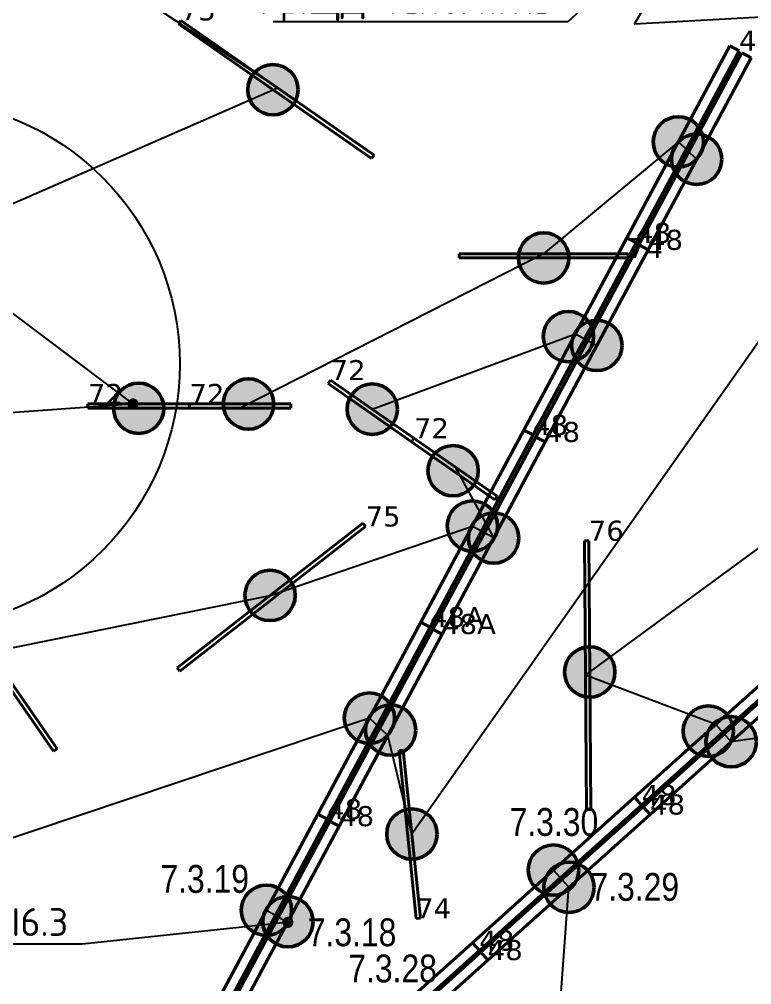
# Model space of a CAD drawing. Header units: millimetres. Extents: x -243740 to 150609, y -473655 to -165121.
# Drawn here: x 10288 to 16867, y -384563 to -375891 of the extents above; entities that cross this region are included whole.
import ezdxf
from ezdxf import colors
from ezdxf.entities.mleader import LeaderData, LeaderLine
from ezdxf.enums import TextEntityAlignment as Align
from ezdxf.math import Vec2, Vec3

# ---------------------------------------------------------------- set-up
doc = ezdxf.new("R2010")
doc.units = ezdxf.units.MM
doc.linetypes.add('Штрих', pattern=[6.35, 3.175, -3.175])
for name, color, linetype in [('_Гр.ЩД-1C.10.4.I6.3', 6, 'Continuous'), ('_Гр.ЩД-1C.10.4.I7.3', 6, 'Continuous'), ('_Гр.ЩД-1C.10.4.I7.5', 6, 'Continuous'), ('Вставка', 252, 'Continuous')]:
    doc.layers.add(name, color=color, linetype=linetype)
for name, color, linetype, lineweight in [('_освещение_dali', 3, 'Continuous', 50), ('A-ANNO-DIMS', 7, 'Continuous', 9), ('DLX_FL1_LUM 122', 1, 'Continuous', 40), ('DLX_FL1_LUM 222', 5, 'Continuous', 40), ('DLX_LUM 12', 5, 'Continuous', 40), ('DLX_LUM 14', 5, 'Continuous', 40), ('DLX_LUM 17', 5, 'Continuous', 40), ('DLX_LUM 9', 5, 'Continuous', 40), ('АР_монолит', 252, 'Continuous', 50)]:
    doc.layers.add(name, color=color, linetype=linetype, lineweight=lineweight)
doc.styles.add('GOST 2.304', font='')
doc.styles.add('ISOCPEUR', font='isocpeur.ttf')
doc.styles.get("Standard").update_dxf_attribs({"font": 'ARIALN.TTF'})
doc.styles.add('TableTextStyle', font='')
doc.styles.get('GOST 2.304').set_extended_font_data('GOST Common')
doc.styles.get('TableTextStyle').set_extended_font_data('VERDANA.TTF')
doc.linetypes.add('Truba', pattern='A,3e-05,[4,MSH_7,S=1,R=0,X=0,Y=0],-3.022072', length=3.022102)
doc.dimstyles.new('М-200', dxfattribs={"dimtxt": 400, "dimasz": 160, "dimexe": 200, "dimexo": 400, "dimgap": 50, "dimtad": 1, "dimdec": 0, "dimzin": 0, "dimdsep": 46, "dimtxsty": 'GOST 2.304', "dimblk": 'ARCHTICK', "dimcen": 180, "dimdle": 200, "dimadec": 0, "dimazin": 0, "dimtfac": 1, "dimtdec": 0, "dimtmove": 1, "dimatfit": 0, "dimfxl": 1, "dimtolj": 1, "dimtzin": 0, "dimarcsym": 0})

# ---------------------------------------------------------------- blocks, each defined once
blk = doc.blocks.new('_ArchTick')
at = {"color": 0, "linetype": 'ByBlock', "const_width": 0.15}
blk.add_lwpolyline([(-0.5, -0.5), (0.5, 0.5)], dxfattribs=at)
blk = doc.blocks.new('*D46')
at = {"layer": 'A-ANNO-DIMS', "color": 0, "lineweight": -2, "transparency": 16777216}
blk.add_arc((-165703.8, -113309.3), 107894.2, 269.999998, 325.999999, dxfattribs=at)
at = {"layer": 'Defpoints', "color": 0, "lineweight": 30, "transparency": 16777216}
for p in [(-165703.8, -113309.3), (-165703.8, -113309.3), (-75741.3, -173989.8), (-131171, -215527.9), (-165703.8, -221903.3)]:
    blk.add_point(p, dxfattribs=at)
at = {"layer": 'A-ANNO-DIMS', "color": 0, "lineweight": -2, "transparency": 16777216, "xscale": 160, "yscale": 160, "zscale": 160}
for p, rotation in [((-76255.4, -173643), 55.99999895826774), ((-165703.8, -221203.5), 179.9999981265246)]:
    blk.add_blockref('_ArchTick', p, dxfattribs=dict(at, rotation=rotation))
at = {"layer": 'A-ANNO-DIMS', "color": 0, "transparency": 16777216, "insert": (-114299.5, -207822), "char_height": 400, "attachment_point": 5, "rotation": 28.54122, "style": 'GOST 2.304'}
blk.add_mtext('\\A1;56,0%%D', dxfattribs=at)
blk = doc.blocks.new('A$Caabd1818')
at = {"layer": 'DLX_FL1_LUM 122'}
for points in [[(11776.1, 19667.1, 0), (12701.1, 21392.9, 0)], [(12701.1, 21392.9, 0), (11776.1, 19667.1, 0)], [(12701.1, 21392.9, 0), (11776.1, 19667.1, 0)], [(11776.1, 19667.1, 0), (12701.1, 21392.9, 0)], [(12784, 21348.4, 0), (11859, 19622.7, 0)], [(11859, 19622.7, 0), (12784, 21348.4, 0)], [(11859, 19622.7, 0), (12784, 21348.4, 0)], [(12784, 21348.4, 0), (11859, 19622.7, 0)], [(12701.1, 21392.9, 0), (12701.1, 21392.9, 0)], [(12701.1, 21392.9, 0), (12784, 21348.4, 0)], [(12784, 21348.4, 0), (12701.1, 21392.9, 0)], [(12701.1, 21392.9, 0), (12701.1, 21392.9, 0)], [(12784, 21348.4, 0), (12701.1, 21392.9, 0)], [(12701.1, 21392.9, 0), (12784, 21348.4, 0)], [(12784, 21348.4, 0), (12784, 21348.4, 0)], [(12784, 21348.4, 0), (12784, 21348.4, 0)], [(11883.5, 19604.4, 0), (12808.5, 21330.1, 0)], [(12808.5, 21330.1, 0), (11883.5, 19604.4, 0)], [(12808.5, 21330.1, 0), (11883.5, 19604.4, 0)], [(11883.5, 19604.4, 0), (12808.5, 21330.1, 0)], [(12891.4, 21285.7, 0), (11966.4, 19560, 0)], [(11966.4, 19560, 0), (12891.4, 21285.7, 0)], [(11966.4, 19560, 0), (12891.4, 21285.7, 0)], [(12891.4, 21285.7, 0), (11966.4, 19560, 0)], [(12808.5, 21330.1, 0), (12808.5, 21330.1, 0)], [(12808.5, 21330.1, 0), (12891.4, 21285.7, 0)], [(12891.4, 21285.7, 0), (12808.5, 21330.1, 0)], [(12808.5, 21330.1, 0), (12808.5, 21330.1, 0)], [(12891.4, 21285.7, 0), (12808.5, 21330.1, 0)], [(12808.5, 21330.1, 0), (12891.4, 21285.7, 0)], [(12891.4, 21285.7, 0), (12891.4, 21285.7, 0)], [(12891.4, 21285.7, 0), (12891.4, 21285.7, 0)], [(11859, 19622.7, 0), (11776.1, 19667.1, 0)], [(11776.1, 19667.1, 0), (11776.1, 19667.1, 0)], [(11776.1, 19667.1, 0), (11859, 19622.7, 0)], [(11776.1, 19667.1, 0), (11776.1, 19667.1, 0)], [(11776.1, 19667.1, 0), (11859, 19622.7, 0)], [(11859, 19622.7, 0), (11776.1, 19667.1, 0)], [(11859, 19622.7, 0), (11859, 19622.7, 0)], [(11859, 19622.7, 0), (11859, 19622.7, 0)], [(11966.4, 19560, 0), (11883.5, 19604.4, 0)], [(11883.5, 19604.4, 0), (11883.5, 19604.4, 0)], [(11883.5, 19604.4, 0), (11966.4, 19560, 0)], [(11883.5, 19604.4, 0), (11883.5, 19604.4, 0)], [(11883.5, 19604.4, 0), (11966.4, 19560, 0)], [(11966.4, 19560, 0), (11883.5, 19604.4, 0)], [(11966.4, 19560, 0), (11966.4, 19560, 0)], [(11966.4, 19560, 0), (11966.4, 19560, 0)], [(9001.2, 14489.9, 0), (9926.2, 16215.6, 0)], [(9926.2, 16215.6, 0), (9001.2, 14489.9, 0)], [(9926.2, 16215.6, 0), (9001.2, 14489.9, 0)], [(9001.2, 14489.9, 0), (9926.2, 16215.6, 0)], [(10009, 16171.2, 0), (9084.1, 14445.5, 0)], [(9084.1, 14445.5, 0), (10009, 16171.2, 0)], [(9084.1, 14445.5, 0), (10009, 16171.2, 0)], [(10009, 16171.2, 0), (9084.1, 14445.5, 0)], [(9108.6, 14427.1, 0), (10033.6, 16152.9, 0)], [(10033.6, 16152.9, 0), (9108.6, 14427.1, 0)], [(10033.6, 16152.9, 0), (9108.6, 14427.1, 0)], [(9108.6, 14427.1, 0), (10033.6, 16152.9, 0)], [(9926.2, 16215.6, 0), (9926.2, 16215.6, 0)], [(9926.2, 16215.6, 0), (10009, 16171.2, 0)], [(10009, 16171.2, 0), (9926.2, 16215.6, 0)], [(9926.2, 16215.6, 0), (9926.2, 16215.6, 0)], [(10009, 16171.2, 0), (9926.2, 16215.6, 0)], [(9926.2, 16215.6, 0), (10009, 16171.2, 0)], [(10009, 16171.2, 0), (10009, 16171.2, 0)], [(10009, 16171.2, 0), (10009, 16171.2, 0)], [(10033.6, 16152.9, 0), (10033.6, 16152.9, 0)], [(10033.6, 16152.9, 0), (10116.4, 16108.5, 0)], [(10116.4, 16108.5, 0), (10033.6, 16152.9, 0)], [(10033.6, 16152.9, 0), (10033.6, 16152.9, 0)], [(10116.4, 16108.5, 0), (10033.6, 16152.9, 0)], [(10033.6, 16152.9, 0), (10116.4, 16108.5, 0)], [(10116.4, 16108.5, 0), (9191.5, 14382.7, 0)], [(9191.5, 14382.7, 0), (10116.4, 16108.5, 0)], [(9191.5, 14382.7, 0), (10116.4, 16108.5, 0)], [(10116.4, 16108.5, 0), (9191.5, 14382.7, 0)], [(10116.4, 16108.5, 0), (10116.4, 16108.5, 0)], [(10116.4, 16108.5, 0), (10116.4, 16108.5, 0)], [(9084.1, 14445.5, 0), (9001.2, 14489.9, 0)], [(9001.2, 14489.9, 0), (9001.2, 14489.9, 0)], [(9001.2, 14489.9, 0), (9084.1, 14445.5, 0)], [(9001.2, 14489.9, 0), (9001.2, 14489.9, 0)], [(9001.2, 14489.9, 0), (9084.1, 14445.5, 0)], [(9084.1, 14445.5, 0), (9001.2, 14489.9, 0)], [(9084.1, 14445.5, 0), (9084.1, 14445.5, 0)], [(9084.1, 14445.5, 0), (9084.1, 14445.5, 0)], [(9191.5, 14382.7, 0), (9108.6, 14427.1, 0)], [(9108.6, 14427.1, 0), (9108.6, 14427.1, 0)], [(9108.6, 14427.1, 0), (9191.5, 14382.7, 0)], [(9108.6, 14427.1, 0), (9108.6, 14427.1, 0)], [(9108.6, 14427.1, 0), (9191.5, 14382.7, 0)], [(9191.5, 14382.7, 0), (9108.6, 14427.1, 0)], [(9191.5, 14382.7, 0), (9191.5, 14382.7, 0)], [(9191.5, 14382.7, 0), (9191.5, 14382.7, 0)]]:
    blk.add_polyline3d(points, dxfattribs=at)
at = {"layer": 'DLX_FL1_LUM 222'}
for points in [[(10851.2, 17941.4, 0), (11776.1, 19667.1, 0)], [(11776.1, 19667.1, 0), (10851.2, 17941.4, 0)], [(11776.1, 19667.1, 0), (10851.2, 17941.4, 0)], [(10851.2, 17941.4, 0), (11776.1, 19667.1, 0)], [(11859, 19622.7, 0), (10934, 17897, 0)], [(10934, 17897, 0), (11859, 19622.7, 0)], [(10934, 17897, 0), (11859, 19622.7, 0)], [(11859, 19622.7, 0), (10934, 17897, 0)], [(10958.6, 17878.6, 0), (11883.6, 19604.4, 0)], [(11883.6, 19604.4, 0), (10958.6, 17878.6, 0)], [(11883.6, 19604.4, 0), (10958.6, 17878.6, 0)], [(10958.6, 17878.6, 0), (11883.6, 19604.4, 0)], [(11776.1, 19667.1, 0), (11776.1, 19667.1, 0)], [(11776.1, 19667.1, 0), (11859, 19622.7, 0)], [(11859, 19622.7, 0), (11776.1, 19667.1, 0)], [(11776.1, 19667.1, 0), (11776.1, 19667.1, 0)], [(11859, 19622.7, 0), (11776.1, 19667.1, 0)], [(11776.1, 19667.1, 0), (11859, 19622.7, 0)], [(11859, 19622.7, 0), (11859, 19622.7, 0)], [(11859, 19622.7, 0), (11859, 19622.7, 0)], [(11883.6, 19604.4, 0), (11883.6, 19604.4, 0)], [(11883.6, 19604.4, 0), (11966.4, 19560, 0)], [(11966.4, 19560, 0), (11883.6, 19604.4, 0)], [(11883.6, 19604.4, 0), (11883.6, 19604.4, 0)], [(11966.4, 19560, 0), (11883.6, 19604.4, 0)], [(11883.6, 19604.4, 0), (11966.4, 19560, 0)], [(11966.4, 19560, 0), (11041.4, 17834.2, 0)], [(11041.4, 17834.2, 0), (11966.4, 19560, 0)], [(11041.4, 17834.2, 0), (11966.4, 19560, 0)], [(11966.4, 19560, 0), (11041.4, 17834.2, 0)], [(11966.4, 19560, 0), (11966.4, 19560, 0)], [(11966.4, 19560, 0), (11966.4, 19560, 0)], [(9926.2, 16215.6, 0), (10851.1, 17941.4, 0)], [(10851.1, 17941.4, 0), (9926.2, 16215.6, 0)], [(10851.1, 17941.4, 0), (9926.2, 16215.6, 0)], [(9926.2, 16215.6, 0), (10851.1, 17941.4, 0)], [(10934, 17897, 0), (10009, 16171.2, 0)], [(10009, 16171.2, 0), (10934, 17897, 0)], [(10009, 16171.2, 0), (10934, 17897, 0)], [(10934, 17897, 0), (10009, 16171.2, 0)], [(10033.6, 16152.9, 0), (10958.6, 17878.6, 0)], [(10958.6, 17878.6, 0), (10033.6, 16152.9, 0)], [(10958.6, 17878.6, 0), (10033.6, 16152.9, 0)], [(10033.6, 16152.9, 0), (10958.6, 17878.6, 0)], [(10851.1, 17941.4, 0), (10851.1, 17941.4, 0)], [(10851.1, 17941.4, 0), (10934, 17897, 0)], [(10934, 17897, 0), (10851.1, 17941.4, 0)], [(10851.1, 17941.4, 0), (10851.1, 17941.4, 0)], [(10934, 17897, 0), (10851.1, 17941.4, 0)], [(10851.1, 17941.4, 0), (10934, 17897, 0)], [(10934, 17897, 0), (10851.2, 17941.4, 0)], [(10851.2, 17941.4, 0), (10851.2, 17941.4, 0)], [(10851.2, 17941.4, 0), (10934, 17897, 0)], [(10851.2, 17941.4, 0), (10851.2, 17941.4, 0)], [(10851.2, 17941.4, 0), (10934, 17897, 0)], [(10934, 17897, 0), (10851.2, 17941.4, 0)], [(10934, 17897, 0), (10934, 17897, 0)], [(10934, 17897, 0), (10934, 17897, 0)], [(10934, 17897, 0), (10934, 17897, 0)], [(10934, 17897, 0), (10934, 17897, 0)], [(10958.6, 17878.6, 0), (10958.6, 17878.6, 0)], [(10958.6, 17878.6, 0), (11041.4, 17834.2, 0)], [(11041.4, 17834.2, 0), (10958.6, 17878.6, 0)], [(10958.6, 17878.6, 0), (10958.6, 17878.6, 0)], [(11041.4, 17834.2, 0), (10958.6, 17878.6, 0)], [(10958.6, 17878.6, 0), (11041.4, 17834.2, 0)], [(11041.4, 17834.2, 0), (10958.6, 17878.6, 0)], [(10958.6, 17878.6, 0), (10958.6, 17878.6, 0)], [(10958.6, 17878.6, 0), (11041.4, 17834.2, 0)], [(10958.6, 17878.6, 0), (10958.6, 17878.6, 0)], [(10958.6, 17878.6, 0), (11041.4, 17834.2, 0)], [(11041.4, 17834.2, 0), (10958.6, 17878.6, 0)], [(11041.4, 17834.2, 0), (10116.4, 16108.5, 0)], [(10116.4, 16108.5, 0), (11041.4, 17834.2, 0)], [(10116.4, 16108.5, 0), (11041.4, 17834.2, 0)], [(11041.4, 17834.2, 0), (10116.4, 16108.5, 0)], [(11041.4, 17834.2, 0), (11041.4, 17834.2, 0)], [(11041.4, 17834.2, 0), (11041.4, 17834.2, 0)], [(11041.4, 17834.2, 0), (11041.4, 17834.2, 0)], [(11041.4, 17834.2, 0), (11041.4, 17834.2, 0)], [(10009, 16171.2, 0), (9926.2, 16215.6, 0)], [(9926.2, 16215.6, 0), (9926.2, 16215.6, 0)], [(9926.2, 16215.6, 0), (10009, 16171.2, 0)], [(9926.2, 16215.6, 0), (9926.2, 16215.6, 0)], [(9926.2, 16215.6, 0), (10009, 16171.2, 0)], [(10009, 16171.2, 0), (9926.2, 16215.6, 0)], [(10009, 16171.2, 0), (10009, 16171.2, 0)], [(10009, 16171.2, 0), (10009, 16171.2, 0)], [(10116.4, 16108.5, 0), (10033.6, 16152.9, 0)], [(10033.6, 16152.9, 0), (10033.6, 16152.9, 0)], [(10033.6, 16152.9, 0), (10116.4, 16108.5, 0)], [(10033.6, 16152.9, 0), (10033.6, 16152.9, 0)], [(10033.6, 16152.9, 0), (10116.4, 16108.5, 0)], [(10116.4, 16108.5, 0), (10033.6, 16152.9, 0)], [(10116.4, 16108.5, 0), (10116.4, 16108.5, 0)], [(10116.4, 16108.5, 0), (10116.4, 16108.5, 0)], [(11845.7, 14642.4, 0), (13303.2, 15949.8, 0)], [(13303.2, 15949.8, 0), (11845.7, 14642.4, 0)], [(13303.2, 15949.8, 0), (11845.7, 14642.4, 0)], [(11845.7, 14642.4, 0), (13303.2, 15949.8, 0)], [(13366, 15879.8, 0), (11908.5, 14572.4, 0)], [(11908.5, 14572.4, 0), (13366, 15879.8, 0)], [(11908.5, 14572.4, 0), (13366, 15879.8, 0)], [(13366, 15879.8, 0), (11908.5, 14572.4, 0)], [(11921.3, 14557, 0), (13378.8, 15864.4, 0)], [(13378.8, 15864.4, 0), (11921.3, 14557, 0)], [(13378.8, 15864.4, 0), (11921.3, 14557, 0)], [(11921.3, 14557, 0), (13378.8, 15864.4, 0)], [(13441.5, 15794.4, 0), (11984, 14487, 0)], [(11984, 14487, 0), (13441.5, 15794.4, 0)], [(11984, 14487, 0), (13441.5, 15794.4, 0)], [(13441.5, 15794.4, 0), (11984, 14487, 0)], [(10388.2, 13334.9, 0), (11845.7, 14642.3, 0)], [(11845.7, 14642.3, 0), (10388.2, 13334.9, 0)], [(11845.7, 14642.3, 0), (10388.2, 13334.9, 0)], [(10388.2, 13334.9, 0), (11845.7, 14642.3, 0)], [(11908.5, 14572.4, 0), (10451, 13264.9, 0)], [(10451, 13264.9, 0), (11908.5, 14572.4, 0)], [(10451, 13264.9, 0), (11908.5, 14572.4, 0)], [(11908.5, 14572.4, 0), (10451, 13264.9, 0)], [(11845.7, 14642.4, 0), (11845.7, 14642.4, 0)], [(11908.5, 14572.4, 0), (11845.7, 14642.4, 0)], [(11845.7, 14642.4, 0), (11845.7, 14642.4, 0)], [(11845.7, 14642.4, 0), (11908.5, 14572.4, 0)], [(11845.7, 14642.4, 0), (11908.5, 14572.4, 0)], [(11908.5, 14572.4, 0), (11845.7, 14642.4, 0)], [(11845.7, 14642.3, 0), (11845.7, 14642.3, 0)], [(11845.7, 14642.3, 0), (11908.5, 14572.4, 0)], [(11908.5, 14572.4, 0), (11845.7, 14642.3, 0)], [(11845.7, 14642.3, 0), (11845.7, 14642.3, 0)], [(11908.5, 14572.4, 0), (11845.7, 14642.3, 0)], [(11845.7, 14642.3, 0), (11908.5, 14572.4, 0)], [(11908.5, 14572.4, 0), (11908.5, 14572.4, 0)], [(11908.5, 14572.4, 0), (11908.5, 14572.4, 0)], [(11908.5, 14572.4, 0), (11908.5, 14572.4, 0)], [(11908.5, 14572.4, 0), (11908.5, 14572.4, 0)], [(8076.2, 12764.2, 0), (9001.2, 14489.9, 0)], [(9001.2, 14489.9, 0), (8076.2, 12764.2, 0)], [(9001.2, 14489.9, 0), (8076.2, 12764.2, 0)], [(8076.2, 12764.2, 0), (9001.2, 14489.9, 0)], [(9001.2, 14489.9, 0), (9001.2, 14489.9, 0)], [(9001.2, 14489.9, 0), (9084.1, 14445.5, 0)], [(9084.1, 14445.5, 0), (9001.2, 14489.9, 0)], [(9001.2, 14489.9, 0), (9001.2, 14489.9, 0)], [(9084.1, 14445.5, 0), (9001.2, 14489.9, 0)], [(9001.2, 14489.9, 0), (9084.1, 14445.5, 0)], [(10463.7, 13249.5, 0), (11921.3, 14557, 0)], [(11921.3, 14557, 0), (10463.7, 13249.5, 0)], [(11921.3, 14557, 0), (10463.7, 13249.5, 0)], [(10463.7, 13249.5, 0), (11921.3, 14557, 0)], [(11984, 14487, 0), (10526.5, 13179.6, 0)], [(10526.5, 13179.6, 0), (11984, 14487, 0)], [(10526.5, 13179.6, 0), (11984, 14487, 0)], [(11984, 14487, 0), (10526.5, 13179.6, 0)], [(11921.3, 14557, 0), (11921.3, 14557, 0)], [(11984, 14487, 0), (11921.3, 14557, 0)], [(11921.3, 14557, 0), (11921.3, 14557, 0)], [(11921.3, 14557, 0), (11984, 14487, 0)], [(11921.3, 14557, 0), (11984, 14487, 0)], [(11984, 14487, 0), (11921.3, 14557, 0)], [(11921.3, 14557, 0), (11921.3, 14557, 0)], [(11921.3, 14557, 0), (11984, 14487, 0)], [(11984, 14487, 0), (11921.3, 14557, 0)], [(11921.3, 14557, 0), (11921.3, 14557, 0)], [(11984, 14487, 0), (11921.3, 14557, 0)], [(11921.3, 14557, 0), (11984, 14487, 0)], [(11984, 14487, 0), (11984, 14487, 0)], [(11984, 14487, 0), (11984, 14487, 0)], [(11984, 14487, 0), (11984, 14487, 0)], [(11984, 14487, 0), (11984, 14487, 0)], [(9084.1, 14445.5, 0), (8159.1, 12719.8, 0)], [(8159.1, 12719.8, 0), (9084.1, 14445.5, 0)], [(8159.1, 12719.8, 0), (9084.1, 14445.5, 0)], [(9084.1, 14445.5, 0), (8159.1, 12719.8, 0)], [(8183.6, 12701.4, 0), (9108.6, 14427.1, 0)], [(9108.6, 14427.1, 0), (8183.6, 12701.4, 0)], [(9108.6, 14427.1, 0), (8183.6, 12701.4, 0)], [(8183.6, 12701.4, 0), (9108.6, 14427.1, 0)], [(9084.1, 14445.5, 0), (9084.1, 14445.5, 0)], [(9084.1, 14445.5, 0), (9084.1, 14445.5, 0)], [(9108.6, 14427.1, 0), (9108.6, 14427.1, 0)], [(9108.6, 14427.1, 0), (9191.5, 14382.7, 0)], [(9191.5, 14382.7, 0), (9108.6, 14427.1, 0)], [(9108.6, 14427.1, 0), (9108.6, 14427.1, 0)], [(9191.5, 14382.7, 0), (9108.6, 14427.1, 0)], [(9108.6, 14427.1, 0), (9191.5, 14382.7, 0)], [(9191.5, 14382.7, 0), (8266.5, 12657, 0)], [(8266.5, 12657, 0), (9191.5, 14382.7, 0)], [(8266.5, 12657, 0), (9191.5, 14382.7, 0)], [(9191.5, 14382.7, 0), (8266.5, 12657, 0)], [(9191.5, 14382.7, 0), (9191.5, 14382.7, 0)], [(9191.5, 14382.7, 0), (9191.5, 14382.7, 0)], [(8930.7, 12027.5, 0), (10388.2, 13334.9, 0)], [(10388.2, 13334.9, 0), (8930.7, 12027.5, 0)], [(10388.2, 13334.9, 0), (8930.7, 12027.5, 0)], [(8930.7, 12027.5, 0), (10388.2, 13334.9, 0)], [(10388.2, 13334.9, 0), (10388.2, 13334.9, 0)], [(10451, 13264.9, 0), (10388.2, 13334.9, 0)], [(10388.2, 13334.9, 0), (10388.2, 13334.9, 0)], [(10388.2, 13334.9, 0), (10451, 13264.9, 0)], [(10388.2, 13334.9, 0), (10451, 13264.9, 0)], [(10451, 13264.9, 0), (10388.2, 13334.9, 0)], [(10388.2, 13334.9, 0), (10388.2, 13334.9, 0)], [(10388.2, 13334.9, 0), (10451, 13264.9, 0)], [(10451, 13264.9, 0), (10388.2, 13334.9, 0)], [(10388.2, 13334.9, 0), (10388.2, 13334.9, 0)], [(10451, 13264.9, 0), (10388.2, 13334.9, 0)], [(10388.2, 13334.9, 0), (10451, 13264.9, 0)], [(10451, 13264.9, 0), (8993.5, 11957.5, 0)], [(8993.5, 11957.5, 0), (10451, 13264.9, 0)], [(8993.5, 11957.5, 0), (10451, 13264.9, 0)], [(10451, 13264.9, 0), (8993.5, 11957.5, 0)], [(9006.2, 11942.1, 0), (10463.7, 13249.5, 0)], [(10463.7, 13249.5, 0), (9006.2, 11942.1, 0)], [(10463.7, 13249.5, 0), (9006.2, 11942.1, 0)], [(9006.2, 11942.1, 0), (10463.7, 13249.5, 0)], [(10451, 13264.9, 0), (10451, 13264.9, 0)], [(10451, 13264.9, 0), (10451, 13264.9, 0)], [(10451, 13264.9, 0), (10451, 13264.9, 0)], [(10451, 13264.9, 0), (10451, 13264.9, 0)], [(10463.7, 13249.5, 0), (10463.7, 13249.5, 0)], [(10526.5, 13179.6, 0), (10463.7, 13249.5, 0)], [(10463.7, 13249.5, 0), (10463.7, 13249.5, 0)], [(10463.7, 13249.5, 0), (10526.5, 13179.6, 0)], [(10463.7, 13249.5, 0), (10526.5, 13179.6, 0)], [(10526.5, 13179.6, 0), (10463.7, 13249.5, 0)], [(10463.7, 13249.5, 0), (10463.7, 13249.5, 0)], [(10463.7, 13249.5, 0), (10526.5, 13179.5, 0)], [(10526.5, 13179.5, 0), (10463.7, 13249.5, 0)], [(10463.7, 13249.5, 0), (10463.7, 13249.5, 0)], [(10526.5, 13179.5, 0), (10463.7, 13249.5, 0)], [(10463.7, 13249.5, 0), (10526.5, 13179.5, 0)], [(10526.5, 13179.5, 0), (9069, 11872.1, 0)], [(9069, 11872.1, 0), (10526.5, 13179.5, 0)], [(9069, 11872.1, 0), (10526.5, 13179.5, 0)], [(10526.5, 13179.5, 0), (9069, 11872.1, 0)], [(10526.5, 13179.6, 0), (10526.5, 13179.6, 0)], [(10526.5, 13179.6, 0), (10526.5, 13179.6, 0)], [(10526.5, 13179.5, 0), (10526.5, 13179.5, 0)], [(10526.5, 13179.5, 0), (10526.5, 13179.5, 0)]]:
    blk.add_polyline3d(points, dxfattribs=at)
at = {"layer": 'DLX_LUM 12'}
for points in [[(10270.6, 19525.7, 0), (11786.6, 19525.7, 0)], [(11786.6, 19525.7, 0), (10270.6, 19525.7, 0)], [(10270.6, 19525.7, 0), (10270.6, 19525.7, 0)], [(10270.6, 19487.7, 0), (10270.6, 19525.7, 0)], [(10270.6, 19525.7, 0), (10270.6, 19525.7, 0)], [(10270.6, 19525.7, 0), (10270.6, 19487.7, 0)], [(11786.6, 19525.7, 0), (10270.6, 19525.7, 0)], [(10270.6, 19525.7, 0), (10270.6, 19487.7, 0)], [(10270.6, 19525.7, 0), (11786.6, 19525.7, 0)], [(10270.6, 19487.7, 0), (10270.6, 19525.7, 0)], [(11786.6, 19525.7, 0), (11786.6, 19525.7, 0)], [(11786.6, 19525.7, 0), (11786.6, 19487.7, 0)], [(11786.6, 19487.7, 0), (11786.6, 19525.7, 0)], [(11786.6, 19525.7, 0), (11786.6, 19525.7, 0)], [(11786.6, 19487.7, 0), (11786.6, 19525.7, 0)], [(11786.6, 19525.7, 0), (11786.6, 19487.7, 0)], [(11786.6, 19487.7, 0), (10270.6, 19487.7, 0)], [(10270.6, 19487.7, 0), (10270.6, 19487.7, 0)], [(10270.6, 19487.7, 0), (11786.6, 19487.7, 0)], [(10270.6, 19487.7, 0), (10270.6, 19487.7, 0)], [(10270.6, 19487.7, 0), (11786.6, 19487.7, 0)], [(11786.6, 19487.7, 0), (10270.6, 19487.7, 0)], [(11786.6, 19487.7, 0), (11786.6, 19487.7, 0)], [(11786.6, 19487.7, 0), (11786.6, 19487.7, 0)], [(9730.2, 15061.9, 0), (9768, 15065.8, 0)], [(9768, 15065.8, 0), (9730.2, 15061.9, 0)], [(9768, 15065.8, 0), (9730.2, 15061.9, 0)], [(9730.2, 15061.9, 0), (9768, 15065.8, 0)], [(9883.7, 13553.7, 0), (9730.2, 15061.9, 0)], [(9730.2, 15061.9, 0), (9730.2, 15061.9, 0)], [(9730.2, 15061.9, 0), (9883.7, 13553.7, 0)], [(9730.2, 15061.9, 0), (9730.2, 15061.9, 0)], [(9730.2, 15061.9, 0), (9883.7, 13553.7, 0)], [(9883.7, 13553.7, 0), (9730.2, 15061.9, 0)], [(9768, 15065.8, 0), (9921.5, 13557.5, 0)], [(9921.5, 13557.5, 0), (9768, 15065.8, 0)], [(9768, 15065.8, 0), (9768, 15065.8, 0)], [(9768, 15065.8, 0), (9768, 15065.8, 0)], [(9921.5, 13557.5, 0), (9768, 15065.8, 0)], [(9768, 15065.8, 0), (9921.5, 13557.5, 0)], [(9921.5, 13557.5, 0), (9883.7, 13553.7, 0)], [(9883.7, 13553.7, 0), (9921.5, 13557.5, 0)], [(9883.7, 13553.7, 0), (9921.5, 13557.5, 0)], [(9921.5, 13557.5, 0), (9883.7, 13553.7, 0)], [(9883.7, 13553.7, 0), (9883.7, 13553.7, 0)], [(9883.7, 13553.7, 0), (9883.7, 13553.7, 0)], [(9921.5, 13557.5, 0), (9921.5, 13557.5, 0)], [(9921.5, 13557.5, 0), (9921.5, 13557.5, 0)]]:
    blk.add_polyline3d(points, dxfattribs=at)
at = {"layer": 'DLX_LUM 14'}
for points in [[(11395.8, 16946.9, 0), (11433.8, 16947.2, 0)], [(11433.8, 16947.2, 0), (11395.8, 16946.9, 0)], [(11433.8, 16947.2, 0), (11395.8, 16946.9, 0)], [(11395.8, 16946.9, 0), (11433.8, 16947.2, 0)], [(11414.8, 14532.9, 0), (11395.8, 16946.9, 0)], [(11395.8, 16946.9, 0), (11395.8, 16946.9, 0)], [(11395.8, 16946.9, 0), (11414.8, 14532.9, 0)], [(11395.8, 16946.9, 0), (11395.8, 16946.9, 0)], [(11395.8, 16946.9, 0), (11414.8, 14532.9, 0)], [(11414.8, 14532.9, 0), (11395.8, 16946.9, 0)], [(11433.8, 16947.2, 0), (11433.8, 16947.2, 0)], [(11433.8, 16947.2, 0), (11452.8, 14533.2, 0)], [(11452.8, 14533.2, 0), (11433.8, 16947.2, 0)], [(11433.8, 16947.2, 0), (11433.8, 16947.2, 0)], [(11452.8, 14533.2, 0), (11433.8, 16947.2, 0)], [(11433.8, 16947.2, 0), (11452.8, 14533.2, 0)], [(11452.8, 14533.2, 0), (11414.8, 14532.9, 0)], [(11414.8, 14532.9, 0), (11452.8, 14533.2, 0)], [(11414.8, 14532.9, 0), (11452.8, 14533.2, 0)], [(11452.8, 14533.2, 0), (11414.8, 14532.9, 0)], [(11414.8, 14532.9, 0), (11414.8, 14532.9, 0)], [(11414.8, 14532.9, 0), (11414.8, 14532.9, 0)], [(11452.8, 14533.2, 0), (11452.8, 14533.2, 0)], [(11452.8, 14533.2, 0), (11452.8, 14533.2, 0)]]:
    blk.add_polyline3d(points, dxfattribs=at)
at = {"layer": 'DLX_LUM 17'}
for points in [[(7747.7, 21590.3, 0), (7769.4, 21621.5, 0)], [(7769.4, 21621.5, 0), (7747.7, 21590.3, 0)], [(7769.4, 21621.5, 0), (7747.7, 21590.3, 0)], [(7747.7, 21590.3, 0), (7769.4, 21621.5, 0)], [(7769.4, 21621.5, 0), (7769.4, 21621.5, 0)], [(7769.4, 21621.5, 0), (9504.9, 20410.9, 0)], [(9504.9, 20410.9, 0), (7769.4, 21621.5, 0)], [(7769.4, 21621.5, 0), (7769.4, 21621.5, 0)], [(9504.9, 20410.9, 0), (7769.4, 21621.5, 0)], [(7769.4, 21621.5, 0), (9504.9, 20410.9, 0)], [(9483.2, 20379.8, 0), (7747.7, 21590.3, 0)], [(7747.7, 21590.3, 0), (7747.7, 21590.3, 0)], [(7747.7, 21590.3, 0), (9483.2, 20379.8, 0)], [(7747.7, 21590.3, 0), (7747.7, 21590.3, 0)], [(7747.7, 21590.3, 0), (9483.2, 20379.8, 0)], [(9483.2, 20379.8, 0), (7747.7, 21590.3, 0)], [(9504.9, 20410.9, 0), (9483.2, 20379.8, 0)], [(9483.2, 20379.8, 0), (9504.9, 20410.9, 0)], [(9483.2, 20379.8, 0), (9504.9, 20410.9, 0)], [(9504.9, 20410.9, 0), (9483.2, 20379.8, 0)], [(9504.9, 20410.9, 0), (9504.9, 20410.9, 0)], [(9504.9, 20410.9, 0), (9504.9, 20410.9, 0)], [(9483.2, 20379.8, 0), (9483.2, 20379.8, 0)], [(9483.2, 20379.8, 0), (9483.2, 20379.8, 0)], [(7735.8, 15805.5, 0), (9405.8, 17104.9, 0)], [(9405.8, 17104.9, 0), (7735.8, 15805.5, 0)], [(9405.8, 17104.9, 0), (7735.8, 15805.5, 0)], [(7735.8, 15805.5, 0), (9405.8, 17104.9, 0)], [(9405.8, 17104.9, 0), (9405.8, 17104.9, 0)], [(9405.8, 17104.9, 0), (9429.1, 17075, 0)], [(9429.1, 17075, 0), (9405.8, 17104.9, 0)], [(9405.8, 17104.9, 0), (9405.8, 17104.9, 0)], [(9429.1, 17075, 0), (9405.8, 17104.9, 0)], [(9405.8, 17104.9, 0), (9429.1, 17075, 0)], [(9429.1, 17075, 0), (7759.1, 15775.5, 0)], [(7759.1, 15775.5, 0), (9429.1, 17075, 0)], [(7759.1, 15775.5, 0), (9429.1, 17075, 0)], [(9429.1, 17075, 0), (7759.1, 15775.5, 0)], [(9429.1, 17075, 0), (9429.1, 17075, 0)], [(9429.1, 17075, 0), (9429.1, 17075, 0)], [(6626.5, 15055.6, 0), (5421.1, 16794.7, 0)], [(5421.1, 16794.7, 0), (6626.5, 15055.6, 0)], [(5421.1, 16794.7, 0), (6626.5, 15055.6, 0)], [(6626.5, 15055.6, 0), (5421.1, 16794.7, 0)], [(5452.3, 16816.3, 0), (6657.7, 15077.2, 0)], [(6657.7, 15077.2, 0), (5452.3, 16816.3, 0)], [(6657.7, 15077.2, 0), (5452.3, 16816.3, 0)], [(5452.3, 16816.3, 0), (6657.7, 15077.2, 0)], [(7735.8, 15805.5, 0), (7735.8, 15805.5, 0)], [(7759.1, 15775.5, 0), (7735.8, 15805.5, 0)], [(7735.8, 15805.5, 0), (7735.8, 15805.5, 0)], [(7735.8, 15805.5, 0), (7759.1, 15775.5, 0)], [(7735.8, 15805.5, 0), (7759.1, 15775.5, 0)], [(7759.1, 15775.5, 0), (7735.8, 15805.5, 0)], [(7759.1, 15775.5, 0), (7759.1, 15775.5, 0)], [(7759.1, 15775.5, 0), (7759.1, 15775.5, 0)], [(6657.7, 15077.2, 0), (6626.5, 15055.6, 0)], [(6626.5, 15055.6, 0), (6657.7, 15077.2, 0)], [(6626.5, 15055.6, 0), (6657.7, 15077.2, 0)], [(6657.7, 15077.2, 0), (6626.5, 15055.6, 0)], [(6626.5, 15055.6, 0), (6626.5, 15055.6, 0)], [(6626.5, 15055.6, 0), (6626.5, 15055.6, 0)], [(6657.7, 15077.2, 0), (6657.7, 15077.2, 0)], [(6657.7, 15077.2, 0), (6657.7, 15077.2, 0)]]:
    blk.add_polyline3d(points, dxfattribs=at)
at = {"layer": 'DLX_LUM 9'}
for points in [[(9093.1, 18358.4, 0), (9114.9, 18389.5, 0)], [(9114.9, 18389.5, 0), (9093.1, 18358.4, 0)], [(9114.9, 18389.5, 0), (9093.1, 18358.4, 0)], [(9093.1, 18358.4, 0), (9114.9, 18389.5, 0)], [(9114.9, 18389.5, 0), (9114.9, 18389.5, 0)], [(9114.9, 18389.5, 0), (9862.9, 17867.8, 0)], [(9862.9, 17867.8, 0), (9114.9, 18389.5, 0)], [(9114.9, 18389.5, 0), (9114.9, 18389.5, 0)], [(9862.9, 17867.8, 0), (9114.9, 18389.5, 0)], [(9114.9, 18389.5, 0), (9862.9, 17867.8, 0)], [(9841.1, 17836.6, 0), (9093.1, 18358.4, 0)], [(9093.1, 18358.4, 0), (9093.1, 18358.4, 0)], [(9093.1, 18358.4, 0), (9841.1, 17836.6, 0)], [(9093.1, 18358.4, 0), (9093.1, 18358.4, 0)], [(9093.1, 18358.4, 0), (9841.1, 17836.6, 0)], [(9841.1, 17836.6, 0), (9093.1, 18358.4, 0)], [(6934.9, 18137.3, 0), (6934.9, 18175.3, 0)], [(6934.9, 18175.3, 0), (6934.9, 18175.3, 0)], [(6934.9, 18175.3, 0), (6934.9, 18137.3, 0)], [(6934.9, 18175.3, 0), (7846.9, 18175.3, 0)], [(7846.9, 18175.3, 0), (6934.9, 18175.3, 0)], [(6934.9, 18175.3, 0), (6934.9, 18175.3, 0)], [(7846.9, 18175.3, 0), (6934.9, 18175.3, 0)], [(6934.9, 18175.3, 0), (6934.9, 18137.3, 0)], [(6934.9, 18137.3, 0), (6934.9, 18175.3, 0)], [(6934.9, 18175.3, 0), (7846.9, 18175.3, 0)], [(7846.9, 18137.3, 0), (6934.9, 18137.3, 0)], [(6934.9, 18137.3, 0), (6934.9, 18137.3, 0)], [(6934.9, 18137.3, 0), (7846.9, 18137.3, 0)], [(6934.9, 18137.3, 0), (6934.9, 18137.3, 0)], [(6934.9, 18137.3, 0), (7846.9, 18137.3, 0)], [(7846.9, 18137.3, 0), (6934.9, 18137.3, 0)], [(7846.9, 18175.3, 0), (7846.9, 18175.3, 0)], [(7846.9, 18175.3, 0), (7846.9, 18137.3, 0)], [(7846.9, 18137.3, 0), (7846.9, 18175.3, 0)], [(7846.9, 18175.3, 0), (7846.9, 18175.3, 0)], [(7846.9, 18137.3, 0), (7846.9, 18175.3, 0)], [(7846.9, 18175.3, 0), (7846.9, 18137.3, 0)], [(7846.9, 18137.3, 0), (7846.9, 18175.3, 0)], [(7846.9, 18175.3, 0), (7846.9, 18175.3, 0)], [(7846.9, 18175.3, 0), (7846.9, 18137.3, 0)], [(7846.9, 18175.3, 0), (8758.9, 18175.3, 0)], [(8758.9, 18175.3, 0), (7846.9, 18175.3, 0)], [(7846.9, 18175.3, 0), (7846.9, 18175.3, 0)], [(8758.9, 18175.3, 0), (7846.9, 18175.3, 0)], [(7846.9, 18175.3, 0), (7846.9, 18137.3, 0)], [(7846.9, 18137.3, 0), (7846.9, 18175.3, 0)], [(7846.9, 18175.3, 0), (8758.9, 18175.3, 0)], [(7846.9, 18137.3, 0), (7846.9, 18137.3, 0)], [(7846.9, 18137.3, 0), (7846.9, 18137.3, 0)], [(8758.9, 18137.3, 0), (7846.9, 18137.3, 0)], [(7846.9, 18137.3, 0), (7846.9, 18137.3, 0)], [(7846.9, 18137.3, 0), (8758.9, 18137.3, 0)], [(7846.9, 18137.3, 0), (7846.9, 18137.3, 0)], [(7846.9, 18137.3, 0), (8758.9, 18137.3, 0)], [(8758.9, 18137.3, 0), (7846.9, 18137.3, 0)], [(8758.9, 18175.3, 0), (8758.9, 18175.3, 0)], [(8758.9, 18175.3, 0), (8758.9, 18137.3, 0)], [(8758.9, 18137.3, 0), (8758.9, 18175.3, 0)], [(8758.9, 18175.3, 0), (8758.9, 18175.3, 0)], [(8758.9, 18137.3, 0), (8758.9, 18175.3, 0)], [(8758.9, 18175.3, 0), (8758.9, 18137.3, 0)], [(8758.9, 18137.3, 0), (8758.9, 18137.3, 0)], [(8758.9, 18137.3, 0), (8758.9, 18137.3, 0)], [(9862.9, 17867.8, 0), (9841.1, 17836.6, 0)], [(9841.1, 17836.6, 0), (9862.9, 17867.8, 0)], [(9841.1, 17836.6, 0), (9862.9, 17867.8, 0)], [(9862.9, 17867.8, 0), (9841.1, 17836.6, 0)], [(9841.5, 17836.4, 0), (9863.2, 17867.6, 0)], [(9863.2, 17867.6, 0), (9841.5, 17836.4, 0)], [(9863.2, 17867.6, 0), (9841.5, 17836.4, 0)], [(9841.5, 17836.4, 0), (9863.2, 17867.6, 0)], [(9862.9, 17867.8, 0), (9862.9, 17867.8, 0)], [(9862.9, 17867.8, 0), (9862.9, 17867.8, 0)], [(9863.2, 17867.6, 0), (9863.2, 17867.6, 0)], [(9863.2, 17867.6, 0), (10611.2, 17345.8, 0)], [(10611.2, 17345.8, 0), (9863.2, 17867.6, 0)], [(9863.2, 17867.6, 0), (9863.2, 17867.6, 0)], [(10611.2, 17345.8, 0), (9863.2, 17867.6, 0)], [(9863.2, 17867.6, 0), (10611.2, 17345.8, 0)], [(9841.1, 17836.6, 0), (9841.1, 17836.6, 0)], [(9841.1, 17836.6, 0), (9841.1, 17836.6, 0)], [(10589.5, 17314.6, 0), (9841.5, 17836.4, 0)], [(9841.5, 17836.4, 0), (9841.5, 17836.4, 0)], [(9841.5, 17836.4, 0), (10589.5, 17314.6, 0)], [(9841.5, 17836.4, 0), (9841.5, 17836.4, 0)], [(9841.5, 17836.4, 0), (10589.5, 17314.6, 0)], [(10589.5, 17314.6, 0), (9841.5, 17836.4, 0)], [(10611.2, 17345.8, 0), (10589.5, 17314.6, 0)], [(10589.5, 17314.6, 0), (10611.2, 17345.8, 0)], [(10589.5, 17314.6, 0), (10611.2, 17345.8, 0)], [(10611.2, 17345.8, 0), (10589.5, 17314.6, 0)], [(10611.2, 17345.8, 0), (10611.2, 17345.8, 0)], [(10611.2, 17345.8, 0), (10611.2, 17345.8, 0)], [(10589.5, 17314.6, 0), (10589.5, 17314.6, 0)], [(10589.5, 17314.6, 0), (10589.5, 17314.6, 0)]]:
    blk.add_polyline3d(points, dxfattribs=at)
blk = doc.blocks.new('A$Cab2378fa')
at = {"lineweight": 25}
h = blk.add_hatch(color=0, dxfattribs=at)
h.paths.add_polyline_path([(162.3, -156.8, 0.442338), (147.8, 177.8), (0, 0)])
h.paths.add_polyline_path([(-141.6, -170.3), (0, 0), (-163.2, 157.6, 0.430096)])
at = {"lineweight": 25, "true_color": 0xfff5f5}
h = blk.add_hatch(color=7, dxfattribs=at)
h.dxf.hatch_style = 1
h.paths.add_polyline_path([(0, 0), (-141.6, -170.3, 0.174923), (3, -222.4, 0.197808), (162.3, -156.8)])
h.paths.add_polyline_path([(-163.2, 157.6), (0, 0), (147.8, 177.8, 0.175398), (3, 230.2, 0.209014)])
blk.add_circle((3, 3.9), 226.3)
blk = doc.blocks.new('_Dot')
at = {"color": 0, "linetype": 'ByBlock', "lineweight": -2}
blk.add_line((-0.5, 0), (-1, 0), dxfattribs=at)
at = {"color": 0, "linetype": 'ByBlock', "const_width": 0.5}
blk.add_lwpolyline([(-0.25, 0, 1), (0.25, 0, 1)], format="xyb", close=True, dxfattribs=at)
blk = doc.blocks.new('Оси200')
at = {"layer": 'A-ANNO-DIMS'}
dim = blk.add_angular_dim_2l(base=(-131171, -215527.9), line1=((-165703.8, -113309.3), (-75741.3, -173989.8)), line2=((-165703.8, -113309.3), (-165703.8, -221903.3)), text='56,0%%D', dimstyle='М-200', override={"dimadec": 2, "dimtmove": 2}, dxfattribs=at)
dim.commit()
dim.dimension.update_dxf_attribs({"geometry": '*D46', "text_midpoint": (-114299.5, -207822), "dimtype": 130})
blk = doc.blocks.new('A$C010e0e93')
at = {"layer": 'A-ANNO-DIMS'}
blk.add_blockref('Оси200', (404603.7, 213803.6), dxfattribs=at)

msp = doc.modelspace()

# ---------------------------------------------------------------- block references
at = {"layer": '_освещение_dali', "color": 1, "ltscale": 100}
for p in [(16205.3, -376995.7), (16369.5, -377151.5), (13430.4, -382172.9), (13620.7, -382280.1)]:
    msp.add_blockref('A$Cab2378fa', p, dxfattribs=at)

# ---------------------------------------------------------------- next in the draw order: block references
at = {"layer": 'Вставка', "linetype": 'Truba', "lineweight": 30, "ltscale": 100}
msp.add_blockref('A$C010e0e93', (-234640, -397437.2), dxfattribs=at)

# ---------------------------------------------------------------- next in the draw order: linework, layer by layer
at = {"layer": '_Гр.ЩД-1C.10.4.I6.3', "ltscale": 100}
msp.add_lwpolyline([(25055, -384426.2), (21836.2, -384166.7), (21057, -383691.3), (19068.5, -385152.7), (18160.2, -385071.4), (16875.7, -385827.6), (14256.6, -386044.3), (15081.4, -385655.2), (15225.5, -383688), (15086.6, -383533.2), (13629.1, -384840.6), (13768, -384995.4), (12309.9, -386303.4), (12171, -386148.6), (11929.7, -386072.9), (11631.2, -385979.3), (11439, -385895.1), (11680.9, -385443.9), (11865.3, -385542.7), (12108.8, -385088.5), (11922.8, -384992.7), (12508.4, -383894.8), (12698.7, -384001.9)], dxfattribs=at)
at = {"layer": '_Гр.ЩД-1C.10.4.I7.3', "ltscale": 100}
for points in [[(22374.2, -376995.9), (20006, -377548.3), (19156, -377215.6), (17154.1, -378471), (13814.4, -383210.1), (13597.6, -382324.8), (13433.4, -382169), (9103, -383619.9), (10024.7, -381575), (12540.4, -381066.6), (14358.3, -380443.3), (14550.8, -380546.4), (14206.9, -379915.1), (13458.5, -379393.1), (15283.3, -378717.5), (15475.8, -378820.7), (16372.5, -377147.6), (16208.3, -376991.8), (14998.3, -377996.1), (12272.6, -379384.5), (11360.6, -379384.5), (9396.8, -377908), (12606.9, -376505.6), (9750.3, -374621.2)], [(23254.3, -380201.4), (20804.9, -381799), (16682.5, -382381.1), (16543.6, -382226.2), (15375, -381781.9), (17765.7, -380029), (18001.7, -380918.3), (18140.6, -381073.1), (19597.5, -379766.2), (19459.2, -379610.8), (20928.1, -378303.4), (21062, -378452.5), (22512.5, -377151.3)]]:
    msp.add_lwpolyline(points, dxfattribs=at)
at = {"layer": '_Гр.ЩД-1C.10.4.I7.5', "ltscale": 100}
msp.add_lwpolyline([(17778.8, -372553.5), (15815.7, -375932.7), (24662.2, -375441.4)], dxfattribs=at)
at = {"layer": 'Defpoints', "color": 3, "ltscale": 100}
msp.add_circle((9359.5, -378987.2), 2370.4, dxfattribs=at)

# ---------------------------------------------------------------- next in the draw order: block references
at = {"layer": '_освещение_dali', "color": 5, "ltscale": 100}
for p in [(12563.1, -376527.3), (14995.4, -378038), (15217.2, -378744.8), (15472.8, -378824.6), (11357.6, -379388.4), (12344.2, -379350.4), (13455.6, -379397), (14182.2, -379950.2), (14355.4, -380447.2), (14545.7, -380554.4), (12537.5, -381070.5), (15409.9, -381758.1), (16474.3, -382289.7), (16679.5, -382385), (13811.5, -383214.1), (15083.7, -383537.1), (15222.6, -383691.9), (12505.4, -383898.7), (12697.9, -384001.8)]:
    msp.add_blockref('A$Cab2378fa', p, dxfattribs=at)
at = {"layer": 'Defpoints', "linetype": 'Truba', "ltscale": 100}
msp.add_blockref('A$Caabd1818', (3969.7, -397521.8), dxfattribs=at)

# ---------------------------------------------------------------- next in the draw order: texts
at = {"layer": '_Гр.ЩД-1C.10.4.I6.3', "ltscale": 100}
for s, p in [('7.3.30', (15090.5, -383301.5)), ('7.3.19', (11953.6, -383812.9)), ('7.3.29', (15817.1, -383884.6)), ('7.3.18', (13277.3, -384292.7)), ('7.3.28', (13641.3, -384617.7))]:
    msp.add_text(s, height=250, dxfattribs=at).set_placement(p, align=Align.BOTTOM_CENTER)
at = {"layer": '_освещение_dali', "color": 132, "true_color": 0x00cdb9, "style": 'TableTextStyle'}
for s, p in [('75', (11739.1, -375900.3)), ('48А', (16753.6, -376173.3)), ('48', (15828.7, -377899.1)), ('48', (15936.1, -377961.8)), ('74', (15756.3, -378034.1)), ('72', (13084.5, -379132.3)), ('72', (10904.6, -379346.5)), ('72', (11816.6, -379346.5)), ('72', (13832.9, -379654.2)), ('48', (14903.7, -379624.8)), ('48', (15011.1, -379687.6)), ('75', (13398.8, -380446.8)), ('76', (15403.5, -380574.6)), ('48А', (13978.7, -381350.6)), ('48А', (14086.1, -381413.3)), ('48', (15878.2, -382949.4)), ('48', (13053.7, -383076.3)), ('48', (15953.7, -383034.8)), ('48', (13161.1, -383139.1)), ('74', (13853.4, -383968.1))]:
    msp.add_text(s, height=180, dxfattribs=at).set_placement(p)
at = {"layer": '_освещение_dali', "color": 31, "true_color": 0xfbca7a, "style": 'TableTextStyle'}
for p in [(14420.6, -384256.8), (14496.2, -384342.2)]:
    msp.add_text('48', height=180, dxfattribs=at).set_placement(p)

# ---------------------------------------------------------------- next in the draw order: leaders
at = {"layer": '_Гр.ЩД-1C.10.4.I6.3', "ltscale": 100}
ml = msp.add_multileader_mtext('Standard', dxfattribs=at)
ml.set_content('Гр.ЩД-1C.10.4.I6.3', color=256, style='ISOCPEUR')
ml.set_leader_properties()
ml.set_arrow_properties(name='DOT')
ml.build(insert=Vec2(0, 0))
ml.multileader.update_dxf_attribs({"has_dogleg": 0, "text_left_attachment_type": 6, "text_right_attachment_type": 6, "arrow_head_size": 100})
ctx = ml.context
ctx.base_point, ctx.char_height, ctx.arrow_head_size, ctx.landing_gap_size, ctx.plane_origin = Vec3(7877.3, -384200.6), 250, 100, 200, Vec3(93915.8, -255915.3)
ctx.left_attachment, ctx.right_attachment = 6, 6
notes = []
notes.append((ctx, [(1, (1, 1, 0), (10860.3, -384200.6), (-1, 0), 8, [(1, [(12700.8, -384003.1)], 0, [])])]))
ctx.mtext.insert, ctx.mtext.width, ctx.mtext.defined_height, ctx.mtext.flow_direction = Vec3(8077.3, -383875.6), 2527.368, 1318.3, 5
at = {"layer": '_Гр.ЩД-1C.10.4.I7.3', "ltscale": 100}
ml = msp.add_multileader_mtext('Standard', dxfattribs=at)
ml.set_content('Гр.ЩД-1C.10.4.I7.3', color=256, style='ISOCPEUR')
ml.set_leader_properties()
ml.set_arrow_properties(name='DOT')
ml.build(insert=Vec2(0, 0))
ml.multileader.update_dxf_attribs({"has_dogleg": 0, "text_left_attachment_type": 6, "text_right_attachment_type": 6, "arrow_head_size": 100})
ctx = ml.context
ctx.base_point, ctx.char_height, ctx.arrow_head_size, ctx.landing_gap_size, ctx.plane_origin = Vec3(5338, -379562.4), 250, 100, 200, Vec3(91376.4, -250283.8)
ctx.left_attachment, ctx.right_attachment = 6, 6
notes.append((ctx, [(1, (1, 1, 0), (8321, -379562.4), (-1, 0), 8, [(1, [(11310, -379346.5)], 0, [])])]))
ctx.mtext.insert, ctx.mtext.width, ctx.mtext.flow_direction = Vec3(5538, -379237.4), 2425, 5
at = {"layer": '_Гр.ЩД-1C.10.4.I7.5', "ltscale": 100}
ml = msp.add_multileader_mtext('Standard', dxfattribs=at)
ml.set_content('Гр.ЩД-1C.10.4.I7.5', color=256, style='ISOCPEUR')
ml.set_leader_properties()
ml.set_arrow_properties(name='DOT')
ml.build(insert=Vec2(0, 0))
ml.multileader.update_dxf_attribs({"has_dogleg": 0, "text_left_attachment_type": 6, "text_right_attachment_type": 6, "arrow_head_size": 100})
ctx = ml.context
ctx.base_point, ctx.char_height, ctx.arrow_head_size, ctx.landing_gap_size, ctx.plane_origin = Vec3(12241.5, -375914.6), 250, 100, 200, Vec3(96422.5, -247405.4)
ctx.left_attachment, ctx.right_attachment = 6, 6
notes.append((ctx, [(1, (1, 1, 0), (15224.5, -375914.6), (-1, 0), 8, [(1, [(16551.3, -374666.5)], 0, [])])]))
ctx.mtext.insert, ctx.mtext.width, ctx.mtext.flow_direction = Vec3(12441.5, -375589.6), 2425, 5
for ctx, leaders in notes:
    for number, flags, end, landing, length, lines in leaders:
        leader = LeaderData()
        leader.index, (leader.has_last_leader_line, leader.has_dogleg_vector, leader.attachment_direction) = number, flags
        leader.last_leader_point, leader.dogleg_vector, leader.dogleg_length = Vec3(end), Vec3(landing), length
        for number, points, colour, breaks in lines:
            line = LeaderLine()
            line.index, line.vertices, line.color, line.breaks = number, Vec3.list(points), colors.encode_raw_color(colour), breaks
            leader.lines.append(line)
        ctx.leaders.append(leader)

doc.saveas('drawing.dxf')
